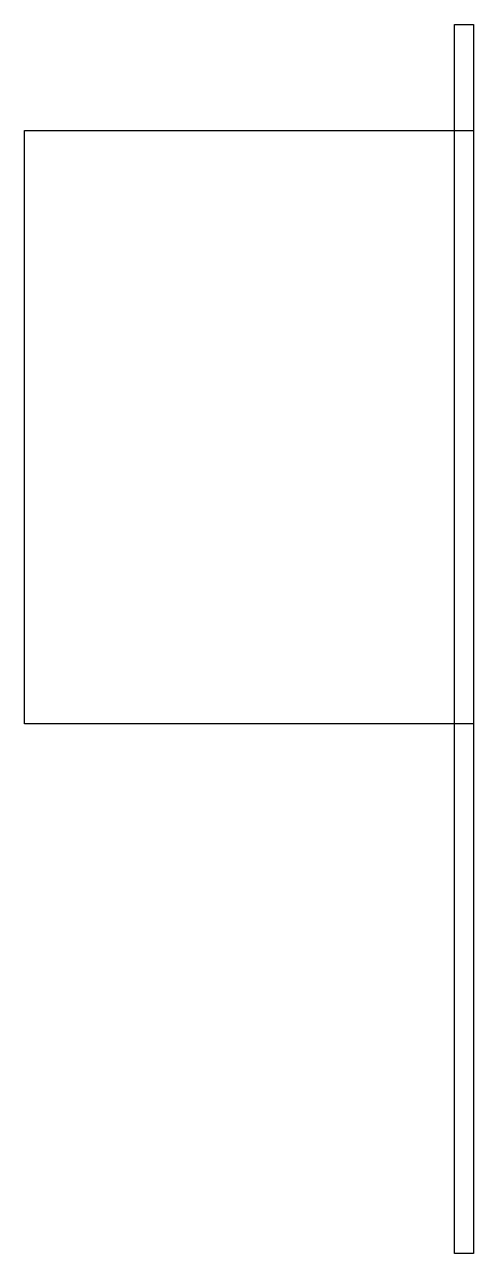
# Model space of a CAD drawing. Header units: millimetres. Extents: x -212 to 0, y -580 to 0.
import ezdxf

# ---------------------------------------------------------------- set-up
doc = ezdxf.new("R2010")
doc.units = ezdxf.units.MM
doc.layers.get('0').update_dxf_attribs({"linetype": 'CONTINUOUS'})

msp = doc.modelspace()

# ---------------------------------------------------------------- linework, layer by layer
for points in [[(0, 0), (0, -580), (-9, -580), (-9, 0)], [(-212, -50), (0, -50), (0, -330), (-212, -330)]]:
    msp.add_lwpolyline(points, close=True)

doc.saveas('drawing.dxf')
